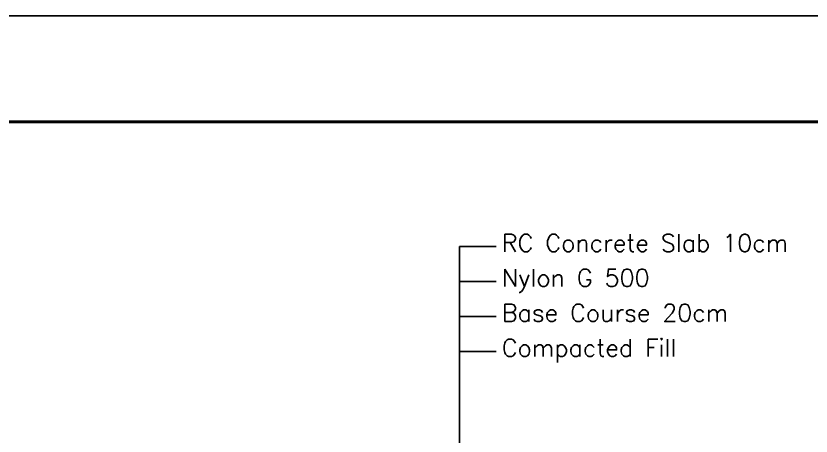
# Model space of a CAD drawing. Extents: x 166525 to 167198, y 178739 to 179747.
# Drawn here: x 167083.26 to 167092.36, y 179348.59 to 179353.4 of the extents above; entities that cross this region are included whole.
import ezdxf

# ---------------------------------------------------------------- set-up
doc = ezdxf.new("R2010")
doc.units = 0
doc.header["$MEASUREMENT"] = 0
for name, color, linetype in [('0371', 4, 'CONTINUOUS'), ('COVER', 7, 'CONTINUOUS'), ('DIM', 144, 'CONTINUOUS'), ('MHATCH', 8, 'CONTINUOUS')]:
    doc.layers.add(name, color=color, linetype=linetype)
doc.styles.add('ROMANS', font='romans.shx')

msp = doc.modelspace()

# ---------------------------------------------------------------- linework, layer by layer
at = {"layer": 'COVER', "flags": 128}
msp.add_lwpolyline([(167045.20186, 179353.39795), (167105.12311, 179353.39795), (167105.12311, 179311.07545), (167045.20186, 179311.07545)], close=True, dxfattribs=at)
at = {"layer": 'DIM', "color": 8}
for p, q in [((167088.33486, 179350.76031), (167088.33486, 179346.26237)), ((167088.33486, 179350.76031), (167088.75641, 179350.76031)), ((167088.33486, 179350.36031), (167088.75641, 179350.36031)), ((167088.33486, 179349.96031), (167088.75641, 179349.96031)), ((167088.33486, 179349.56031), (167088.75641, 179349.56031))]:
    msp.add_line(p, q, dxfattribs=at)
at = {"layer": 'MHATCH', "const_width": 0.03562, "flags": 128}
msp.add_lwpolyline([(167046.76936, 179352.1867), (167103.55561, 179352.1867), (167103.55561, 179312.2867), (167046.76936, 179312.2867)], close=True, dxfattribs=at)
at = {"layer": 'MHATCH'}
msp.add_lwpolyline([(167047.12561, 179352.1867), (167103.55561, 179352.1867), (167103.55561, 179312.2867)], dxfattribs=at)

# ---------------------------------------------------------------- texts
at = {"layer": '0371', "color": 6, "style": 'ROMANS'}
for s, p in [('RC Concrete Slab 10cm', (167088.82045, 179350.70063)), ('Nylon G 500', (167088.82045, 179350.30063)), ('Base Course 20cm', (167088.82045, 179349.90063)), ('Compacted Fill', (167088.82045, 179349.50063))]:
    msp.add_text(s, height=0.2, dxfattribs=at).set_placement(p)

doc.saveas('drawing.dxf')
